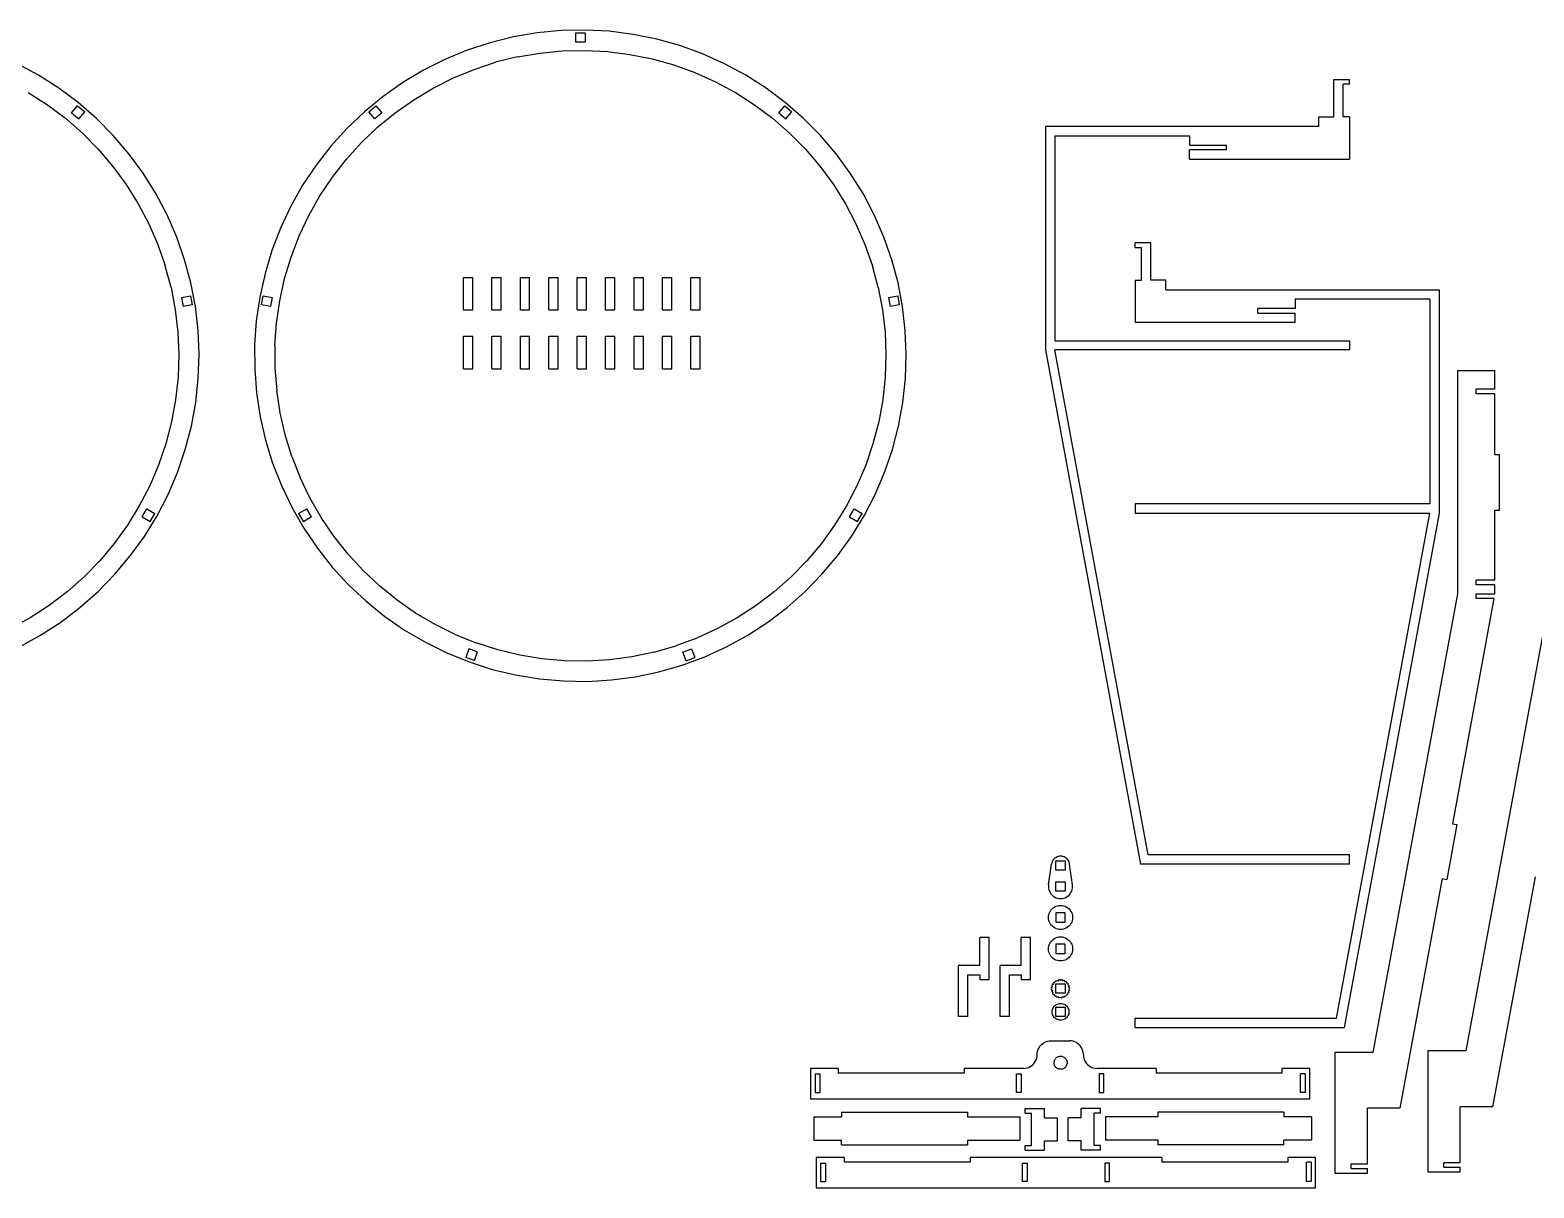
# Model space of a CAD drawing. Extents: x -761 to 761, y -265 to 265.
# Drawn here: x 218.1 to 542.1, y -174.3 to 75.2 of the extents above; entities that cross this region are included whole.
import ezdxf

# ---------------------------------------------------------------- set-up
doc = ezdxf.new("R2010")
doc.units = 0
doc.header["$MEASUREMENT"] = 0
doc.layers.get('0').update_dxf_attribs({"linetype": 'CONTINUOUS'})

msp = doc.modelspace()

# ---------------------------------------------------------------- linework, layer by layer
for p, q in [((327.37, 74.63), (322.26, 73.75)), ((332.53, 75.13), (327.37, 74.63)), ((337.72, 75.24), (332.53, 75.13)), ((335.68, 74.63), (337.68, 74.63)), ((335.68, 72.63), (335.68, 74.63)), ((337.68, 74.63), (337.68, 72.63)), ((342.9, 74.97), (337.72, 75.24)), ((348.05, 74.32), (342.9, 74.97)), ((317.22, 72.5), (312.3, 70.88)), ((322.26, 73.75), (317.22, 72.5)), ((337.68, 72.63), (335.68, 72.63)), ((353.13, 73.29), (348.05, 74.32)), ((358.13, 71.89), (353.13, 73.29)), ((363.01, 70.13), (358.13, 71.89)), ((307.5, 68.9), (302.86, 66.57)), ((312.3, 70.88), (307.5, 68.9)), ((313.81, 66.78), (318.43, 68.3)), ((323.16, 69.48), (318.43, 68.3)), ((323.16, 69.48), (327.95, 70.3)), ((327.95, 70.3), (332.79, 70.76)), ((332.79, 70.76), (337.66, 70.87)), ((337.66, 70.87), (342.51, 70.62)), ((342.51, 70.62), (347.34, 70.01)), ((347.34, 70.01), (352.11, 69.04)), ((352.11, 69.04), (356.79, 67.73)), ((367.74, 68), (363.01, 70.13)), ((219.99, 65.54), (215.43, 68)), ((224.36, 62.74), (219.99, 65.54)), ((302.86, 66.57), (298.41, 63.91)), ((304.97, 62.74), (309.32, 64.93)), ((309.32, 64.93), (313.81, 66.78)), ((356.79, 67.73), (361.37, 66.07)), ((361.37, 66.07), (365.8, 64.08)), ((372.3, 65.54), (367.74, 68)), ((376.67, 62.74), (372.3, 65.54)), ((217.77, 61.77), (221.87, 59.15)), ((228.51, 59.63), (224.36, 62.74)), ((298.41, 63.91), (294.17, 60.92)), ((300.8, 60.24), (304.97, 62.74)), ((365.8, 64.08), (370.08, 61.77)), ((370.08, 61.77), (374.18, 59.15)), ((380.82, 59.63), (376.67, 62.74)), ((498.96, 56.56), (498.96, 64.56)), ((498.96, 64.56), (502.32, 64.56)), ((502.32, 63.56), (500.96, 63.56)), ((500.96, 56.56), (500.96, 63.56)), ((502.32, 63.56), (502.32, 64.56)), ((221.87, 59.15), (225.76, 56.23)), ((227.1, 57.41), (228.39, 58.94)), ((228.39, 58.94), (229.92, 57.65)), ((232.42, 56.22), (228.51, 59.63)), ((294.17, 60.92), (290.16, 57.63)), ((291.12, 57.65), (292.65, 58.94)), ((292.65, 58.94), (293.94, 57.41)), ((296.82, 57.44), (300.8, 60.24)), ((374.18, 59.15), (378.07, 56.23)), ((379.41, 57.41), (380.7, 58.94)), ((380.7, 58.94), (382.23, 57.65)), ((384.73, 56.22), (380.82, 59.63)), ((225.76, 56.23), (229.43, 53.03)), ((227.1, 57.41), (228.63, 56.12)), ((228.63, 56.12), (229.92, 57.65)), ((236.07, 52.53), (232.42, 56.22)), ((290.16, 57.63), (286.41, 54.06)), ((292.41, 56.12), (291.12, 57.65)), ((293.94, 57.41), (292.41, 56.12)), ((293.06, 54.36), (296.82, 57.44)), ((378.07, 56.23), (381.74, 53.03)), ((379.41, 57.41), (380.94, 56.12)), ((380.94, 56.12), (382.23, 57.65)), ((388.38, 52.53), (384.73, 56.22)), ((495.75, 56.56), (498.96, 56.56)), ((495.75, 54.44), (495.75, 56.56)), ((502.32, 56.56), (500.96, 56.56)), ((502.32, 56.56), (502.32, 47.44)), ((229.43, 53.03), (232.85, 49.58)), ((239.43, 48.59), (236.07, 52.53)), ((286.41, 54.06), (282.92, 50.21)), ((289.54, 51), (293.06, 54.36)), ((381.74, 53.03), (385.16, 49.58)), ((391.75, 48.59), (388.38, 52.53)), ((495.75, 54.44), (436.88, 54.44)), ((436.88, 54.44), (436.88, 6.31)), ((438.88, 52.44), (438.88, 8.31)), ((438.88, 52.44), (467.88, 52.44)), ((467.88, 52.44), (467.88, 50.44)), ((232.85, 49.58), (236, 45.87)), ((282.92, 50.21), (279.74, 46.12)), ((286.27, 47.4), (289.54, 51)), ((385.16, 49.58), (388.32, 45.87)), ((467.88, 50.44), (475.89, 50.44)), ((475.89, 49.44), (467.88, 49.44)), ((467.88, 47.44), (467.88, 49.44)), ((475.89, 49.44), (475.89, 50.44)), ((236, 45.87), (238.88, 41.95)), ((242.5, 44.4), (239.43, 48.59)), ((279.74, 46.12), (276.86, 41.8)), ((283.28, 43.56), (286.27, 47.4)), ((388.32, 45.87), (391.19, 41.95)), ((394.81, 44.4), (391.75, 48.59)), ((467.88, 47.44), (502.32, 47.44)), ((245.24, 40), (242.5, 44.4)), ((280.58, 39.51), (283.28, 43.56)), ((397.56, 40), (394.81, 44.4)), ((238.88, 41.95), (241.45, 37.82)), ((247.66, 35.41), (245.24, 40)), ((276.86, 41.8), (274.31, 37.28)), ((278.19, 35.28), (280.58, 39.51)), ((391.19, 41.95), (393.76, 37.82)), ((399.97, 35.41), (397.56, 40)), ((241.45, 37.82), (243.72, 33.52)), ((274.31, 37.28), (272.1, 32.59)), ((393.76, 37.82), (396.03, 33.52)), ((243.72, 33.52), (245.65, 29.06)), ((249.73, 30.65), (247.66, 35.41)), ((272.1, 32.59), (270.24, 27.75)), ((276.12, 30.88), (278.19, 35.28)), ((396.03, 33.52), (397.97, 29.06)), ((402.04, 30.65), (399.97, 35.41)), ((251.44, 25.76), (249.73, 30.65)), ((274.38, 26.34), (276.12, 30.88)), ((403.75, 25.76), (402.04, 30.65)), ((456.19, 28.38), (456.19, 29.38)), ((459.56, 29.38), (456.19, 29.38)), ((459.56, 21.38), (459.56, 29.38)), ((245.65, 29.06), (247.26, 24.47)), ((270.24, 27.75), (268.75, 22.78)), ((272.98, 21.68), (274.38, 26.34)), ((397.97, 29.06), (399.57, 24.47)), ((456.19, 28.38), (457.56, 28.38)), ((457.56, 21.38), (457.56, 28.38)), ((248.52, 19.77), (247.26, 24.47)), ((252.78, 20.75), (251.44, 25.76)), ((268.75, 22.78), (267.62, 17.72)), ((400.83, 19.77), (399.57, 24.47)), ((405.1, 20.75), (403.75, 25.76)), ((248.52, 19.77), (249.43, 14.99)), ((253.75, 15.65), (252.78, 20.75)), ((271.93, 16.93), (272.98, 21.68)), ((311.5, 21.94), (313.5, 21.94)), ((311.5, 14.94), (311.5, 21.94)), ((313.5, 14.94), (313.5, 21.94)), ((317.62, 14.94), (317.62, 21.94)), ((317.62, 21.94), (319.62, 21.94)), ((319.62, 14.94), (319.62, 21.94)), ((323.75, 21.94), (325.75, 21.94)), ((323.75, 14.94), (323.75, 21.94)), ((325.75, 14.94), (325.75, 21.94)), ((329.87, 14.94), (329.87, 21.94)), ((329.87, 21.94), (331.87, 21.94)), ((331.87, 14.94), (331.87, 21.94)), ((336, 21.94), (338, 21.94)), ((336, 14.94), (336, 21.94)), ((338, 14.94), (338, 21.94)), ((342.12, 21.94), (344.12, 21.94)), ((342.12, 14.94), (342.12, 21.94)), ((344.12, 14.94), (344.12, 21.94)), ((348.25, 21.94), (350.25, 21.94)), ((348.25, 14.94), (348.25, 21.94)), ((350.25, 14.94), (350.25, 21.94)), ((354.37, 21.94), (356.37, 21.94)), ((354.37, 14.94), (354.37, 21.94)), ((356.37, 14.94), (356.37, 21.94)), ((360.5, 21.94), (362.5, 21.94)), ((360.5, 14.94), (360.5, 21.94)), ((362.5, 14.94), (362.5, 21.94)), ((400.83, 19.77), (401.74, 14.99)), ((406.07, 15.65), (405.1, 20.75)), ((456.19, 21.38), (456.19, 12.25)), ((456.19, 21.38), (457.56, 21.38)), ((462.76, 21.38), (459.56, 21.38)), ((462.76, 19.25), (462.76, 21.38)), ((250.75, 17.65), (252.72, 18)), ((250.75, 17.65), (251.09, 15.68)), ((252.72, 18), (253.06, 16.03)), ((267.62, 17.72), (266.88, 12.58)), ((267.98, 16.01), (268.32, 17.98)), ((268.32, 17.98), (270.29, 17.64)), ((270.29, 17.64), (269.95, 15.67)), ((271.23, 12.12), (271.93, 16.93)), ((403.06, 17.65), (405.03, 18)), ((403.06, 17.65), (403.4, 15.68)), ((405.03, 18), (405.37, 16.03)), ((462.76, 19.25), (521.64, 19.25)), ((519.64, 17.25), (490.64, 17.25)), ((490.64, 17.25), (490.64, 15.25)), ((519.64, 17.25), (519.64, -26.87)), ((521.64, 19.25), (521.64, -28.87)), ((249.43, 14.99), (249.99, 10.16)), ((253.06, 16.03), (251.09, 15.68)), ((254.35, 10.5), (253.75, 15.65)), ((269.95, 15.67), (267.98, 16.01)), ((311.5, 14.94), (313.5, 14.94)), ((317.62, 14.94), (319.62, 14.94)), ((323.75, 14.94), (325.75, 14.94)), ((329.87, 14.94), (331.87, 14.94)), ((336, 14.94), (338, 14.94)), ((342.12, 14.94), (344.12, 14.94)), ((348.25, 14.94), (350.25, 14.94)), ((354.37, 14.94), (356.37, 14.94)), ((360.5, 14.94), (362.5, 14.94)), ((401.74, 14.99), (402.3, 10.16)), ((405.37, 16.03), (403.4, 15.68)), ((406.66, 10.5), (406.07, 15.65)), ((490.64, 15.25), (482.63, 15.25)), ((482.63, 14.25), (482.63, 15.25)), ((482.63, 14.25), (490.64, 14.25)), ((490.64, 12.25), (490.64, 14.25)), ((249.99, 10.16), (250.18, 5.3)), ((254.56, 5.31), (254.35, 10.5)), ((266.88, 12.58), (266.51, 7.41)), ((270.88, 7.26), (271.23, 12.12)), ((402.3, 10.16), (402.5, 5.3)), ((406.87, 5.31), (406.66, 10.5)), ((490.64, 12.25), (456.19, 12.25)), ((266.51, 7.41), (266.53, 2.22)), ((270.88, 7.26), (270.9, 2.4)), ((311.5, 2.28), (311.5, 9.28)), ((311.5, 9.28), (313.5, 9.28)), ((313.5, 2.28), (313.5, 9.28)), ((317.62, 9.28), (319.62, 9.28)), ((317.62, 2.28), (317.62, 9.28)), ((319.62, 2.28), (319.62, 9.28)), ((323.75, 9.28), (325.75, 9.28)), ((323.75, 2.28), (323.75, 9.28)), ((325.75, 2.28), (325.75, 9.28)), ((329.87, 9.28), (331.87, 9.28)), ((329.87, 2.28), (329.87, 9.28)), ((331.87, 2.28), (331.87, 9.28)), ((336, 2.28), (336, 9.28)), ((336, 9.28), (338, 9.28)), ((338, 2.28), (338, 9.28)), ((342.12, 2.28), (342.12, 9.28)), ((342.12, 9.28), (344.12, 9.28)), ((344.12, 2.28), (344.12, 9.28)), ((348.25, 2.28), (348.25, 9.28)), ((348.25, 9.28), (350.25, 9.28)), ((350.25, 2.28), (350.25, 9.28)), ((354.37, 9.28), (356.37, 9.28)), ((354.37, 2.28), (354.37, 9.28)), ((356.37, 2.28), (356.37, 9.28)), ((360.5, 2.28), (360.5, 9.28)), ((360.5, 9.28), (362.5, 9.28)), ((362.5, 2.28), (362.5, 9.28)), ((438.88, 8.31), (502.32, 8.31)), ((502.32, 8.31), (502.32, 6.31)), ((250.18, 5.3), (250.02, 0.44)), ((254.38, 0.13), (254.56, 5.31)), ((402.5, 5.3), (402.33, 0.44)), ((406.7, 0.13), (406.87, 5.31)), ((436.88, 6.31), (457.33, -104.51)), ((502.32, 6.31), (438.88, 6.31)), ((458.96, -102.51), (438.88, 6.31)), ((250.02, 0.44), (249.5, -4.4)), ((253.83, -5.03), (254.38, 0.13)), ((266.53, 2.22), (266.93, -2.95)), ((270.9, 2.4), (271.28, -2.45)), ((311.5, 2.28), (313.5, 2.28)), ((317.62, 2.28), (319.62, 2.28)), ((323.75, 2.28), (325.75, 2.28)), ((329.87, 2.28), (331.87, 2.28)), ((336, 2.28), (338, 2.28)), ((342.12, 2.28), (344.12, 2.28)), ((348.25, 2.28), (350.25, 2.28)), ((354.37, 2.28), (356.37, 2.28)), ((360.5, 2.28), (362.5, 2.28)), ((402.33, 0.44), (401.81, -4.4)), ((406.14, -5.03), (406.7, 0.13)), ((525.64, 1.86), (533.65, 1.86)), ((525.64, 1.86), (525.64, -46.27)), ((533.65, -2.14), (533.65, 1.86)), ((266.93, -2.95), (267.72, -8.08)), ((272.01, -7.26), (271.28, -2.45)), ((529.65, -3.14), (529.65, -2.14)), ((533.65, -2.14), (529.65, -2.14)), ((533.65, -3.14), (529.65, -3.14)), ((533.65, -16.2), (533.65, -3.14)), ((249.5, -4.4), (248.62, -9.18)), ((252.89, -10.13), (253.83, -5.03)), ((401.81, -4.4), (400.94, -9.18)), ((405.2, -10.13), (406.14, -5.03)), ((248.62, -9.18), (247.39, -13.89)), ((267.72, -8.08), (268.87, -13.13)), ((273.1, -12), (272.01, -7.26)), ((400.94, -9.18), (399.71, -13.89)), ((251.58, -15.15), (252.89, -10.13)), ((274.53, -16.64), (273.1, -12)), ((403.89, -15.15), (405.2, -10.13)), ((247.39, -13.89), (245.82, -18.49)), ((249.91, -20.06), (251.58, -15.15)), ((268.87, -13.13), (270.4, -18.09)), ((399.71, -13.89), (398.14, -18.49)), ((402.22, -20.06), (403.89, -15.15)), ((245.82, -18.49), (243.91, -22.96)), ((270.4, -18.09), (272.3, -22.92)), ((274.53, -16.64), (276.31, -21.17)), ((398.14, -18.49), (396.23, -22.96)), ((533.65, -16.2), (534.65, -16.2)), ((534.65, -28.2), (534.65, -16.2)), ((247.87, -24.83), (249.91, -20.06)), ((278.41, -25.56), (276.31, -21.17)), ((400.18, -24.83), (402.22, -20.06)), ((243.91, -22.96), (241.68, -27.29)), ((245.49, -29.44), (247.87, -24.83)), ((272.3, -22.92), (274.54, -27.59)), ((280.83, -29.78), (278.41, -25.56)), ((396.23, -22.96), (393.99, -27.29)), ((397.8, -29.44), (400.18, -24.83)), ((241.68, -27.29), (239.14, -31.43)), ((242.32, -29.66), (243.32, -27.93)), ((243.32, -27.93), (245.05, -28.94)), ((244.05, -30.67), (245.05, -28.94)), ((274.54, -27.59), (277.12, -32.09)), ((276, -28.96), (277.73, -27.95)), ((276, -28.96), (277.01, -30.69)), ((278.74, -29.68), (277.73, -27.95)), ((393.99, -27.29), (391.45, -31.43)), ((394.63, -29.66), (395.63, -27.93)), ((395.63, -27.93), (397.36, -28.94)), ((396.36, -30.67), (397.36, -28.94)), ((456.19, -26.87), (456.19, -28.87)), ((519.64, -26.87), (456.19, -26.87)), ((456.19, -28.87), (519.64, -28.87)), ((499.56, -137.69), (519.64, -28.87)), ((521.64, -28.87), (501.19, -139.69)), ((533.65, -43.27), (533.65, -28.2)), ((533.65, -28.2), (534.65, -28.2)), ((239.14, -31.43), (236.29, -35.37)), ((242.32, -29.66), (244.05, -30.67)), ((242.77, -33.85), (245.49, -29.44)), ((278.74, -29.68), (277.01, -30.69)), ((277.12, -32.09), (280.03, -36.39)), ((283.56, -33.81), (280.83, -29.78)), ((391.45, -31.43), (388.6, -35.37)), ((394.63, -29.66), (396.36, -30.67)), ((395.09, -33.85), (397.8, -29.44)), ((236.29, -35.37), (233.16, -39.1)), ((239.74, -38.06), (242.77, -33.85)), ((286.57, -37.62), (283.56, -33.81)), ((388.6, -35.37), (385.47, -39.1)), ((392.05, -38.06), (395.09, -33.85)), ((236.4, -42.03), (239.74, -38.06)), ((280.03, -36.39), (283.24, -40.46)), ((289.86, -41.2), (286.57, -37.62)), ((388.71, -42.03), (392.05, -38.06)), ((233.16, -39.1), (229.77, -42.58)), ((232.78, -45.75), (236.4, -42.03)), ((283.24, -40.46), (286.75, -44.28)), ((293.41, -44.53), (289.86, -41.2)), ((385.47, -39.1), (382.08, -42.58)), ((385.09, -45.75), (388.71, -42.03)), ((226.12, -45.8), (229.77, -42.58)), ((286.75, -44.28), (290.53, -47.83)), ((297.19, -47.59), (293.41, -44.53)), ((378.43, -45.8), (382.08, -42.58)), ((529.65, -44.27), (529.65, -43.27)), ((533.65, -43.27), (529.65, -43.27)), ((533.65, -44.27), (529.65, -44.27)), ((533.65, -46.27), (533.65, -44.27)), ((226.12, -45.8), (222.25, -48.75)), ((228.9, -49.18), (232.78, -45.75)), ((290.53, -47.83), (294.57, -51.09)), ((301.19, -50.37), (297.19, -47.59)), ((378.43, -45.8), (374.56, -48.75)), ((381.21, -49.18), (385.09, -45.75)), ((525.64, -46.27), (507.4, -145.08)), ((533.46, -47.27), (524.51, -95.78)), ((545.63, -45.94), (527.39, -144.75)), ((529.65, -47.27), (529.65, -46.27)), ((529.65, -46.27), (533.65, -46.27)), ((533.46, -47.27), (529.65, -47.27)), ((218.17, -51.4), (213.91, -53.74)), ((222.25, -48.75), (218.17, -51.4)), ((224.77, -52.32), (228.9, -49.18)), ((294.57, -51.09), (298.83, -54.05)), ((305.38, -52.83), (301.19, -50.37)), ((370.48, -51.4), (366.22, -53.74)), ((374.56, -48.75), (370.48, -51.4)), ((377.08, -52.32), (381.21, -49.18)), ((220.42, -55.15), (224.77, -52.32)), ((298.83, -54.05), (303.3, -56.68)), ((309.74, -54.99), (305.38, -52.83)), ((309.74, -54.99), (314.25, -56.81)), ((366.22, -53.74), (361.8, -55.76)), ((372.73, -55.15), (377.08, -52.32)), ((215.87, -57.65), (220.42, -55.15)), ((303.3, -56.68), (307.95, -58.98)), ((312.66, -58.08), (311.98, -59.96)), ((314.54, -58.76), (312.66, -58.08)), ((318.88, -58.3), (314.25, -56.81)), ((323.61, -59.44), (318.88, -58.3)), ((352.56, -58.8), (357.23, -57.45)), ((361.8, -55.76), (357.23, -57.45)), ((358.76, -58.78), (360.64, -58.1)), ((360.64, -58.1), (361.32, -59.98)), ((363.46, -59.81), (368.18, -57.65)), ((368.18, -57.65), (372.73, -55.15)), ((307.95, -58.98), (312.76, -60.92)), ((313.86, -60.64), (311.98, -59.96)), ((312.76, -60.92), (317.7, -62.51)), ((313.86, -60.64), (314.54, -58.76)), ((328.41, -60.23), (323.61, -59.44)), ((333.26, -60.66), (328.41, -60.23)), ((338.12, -60.73), (333.26, -60.66)), ((342.98, -60.44), (338.12, -60.73)), ((347.8, -59.8), (342.98, -60.44)), ((352.56, -58.8), (347.8, -59.8)), ((358.6, -61.61), (363.46, -59.81)), ((359.44, -60.66), (358.76, -58.78)), ((359.44, -60.66), (361.32, -59.98)), ((317.7, -62.51), (322.74, -63.72)), ((322.74, -63.72), (327.86, -64.56)), ((327.86, -64.56), (333.03, -65.02)), ((343.4, -64.8), (348.54, -64.11)), ((348.54, -64.11), (353.61, -63.04)), ((353.61, -63.04), (358.6, -61.61)), ((333.03, -65.02), (338.22, -65.1)), ((338.22, -65.1), (343.4, -64.8)), ((525.49, -95.96), (523.32, -107.76)), ((524.51, -95.78), (525.49, -95.96)), ((438.55, -103.55), (438.41, -103.77)), ((438.72, -103.36), (438.55, -103.55)), ((438.91, -103.19), (438.72, -103.36)), ((439.13, -103.04), (438.91, -103.19)), ((439.36, -102.93), (439.13, -103.04)), ((439.6, -102.85), (439.36, -102.93)), ((439.85, -102.8), (439.6, -102.85)), ((440.11, -102.78), (439.85, -102.8)), ((440.37, -102.8), (440.11, -102.78)), ((440.62, -102.85), (440.37, -102.8)), ((440.86, -102.93), (440.62, -102.85)), ((441.09, -103.04), (440.86, -102.93)), ((441.31, -103.19), (441.09, -103.04)), ((441.5, -103.36), (441.31, -103.19)), ((441.67, -103.55), (441.5, -103.36)), ((441.82, -103.77), (441.67, -103.55)), ((502.32, -102.51), (458.96, -102.51)), ((502.32, -104.51), (502.32, -102.51)), ((437.54, -108.97), (438.16, -104.49)), ((438.21, -104.24), (438.16, -104.49)), ((438.29, -104), (438.21, -104.24)), ((438.41, -103.77), (438.29, -104)), ((439.11, -103.75), (441.11, -103.75)), ((439.11, -105.75), (439.11, -103.75)), ((441.11, -105.75), (439.11, -105.75)), ((441.11, -103.75), (441.11, -105.75)), ((441.93, -104), (441.82, -103.77)), ((442.01, -104.24), (441.93, -104)), ((442.06, -104.49), (442.01, -104.24)), ((442.68, -108.97), (442.06, -104.49)), ((502.32, -104.51), (457.33, -104.51)), ((437.54, -108.97), (437.52, -109.31)), ((437.52, -109.31), (437.54, -109.65)), ((437.54, -109.65), (437.61, -109.98)), ((437.61, -109.98), (437.71, -110.3)), ((439.11, -110.31), (439.11, -108.31)), ((439.11, -108.31), (441.11, -108.31)), ((441.11, -108.31), (441.11, -110.31)), ((442.51, -110.3), (442.62, -109.98)), ((442.62, -109.98), (442.68, -109.65)), ((442.7, -109.31), (442.68, -108.97)), ((442.68, -109.65), (442.7, -109.31)), ((522.33, -107.58), (513.19, -157.09)), ((522.33, -107.58), (523.32, -107.76)), ((542.32, -107.25), (533.18, -156.76)), ((437.71, -110.3), (437.86, -110.61)), ((437.86, -110.61), (438.05, -110.89)), ((438.05, -110.89), (438.28, -111.15)), ((438.28, -111.15), (438.53, -111.37)), ((438.53, -111.37), (438.81, -111.56)), ((438.81, -111.56), (439.12, -111.71)), ((441.11, -110.31), (439.11, -110.31)), ((439.12, -111.71), (439.44, -111.82)), ((439.44, -111.82), (439.77, -111.88)), ((439.77, -111.88), (440.11, -111.91)), ((440.11, -111.91), (440.45, -111.88)), ((440.45, -111.88), (440.78, -111.82)), ((440.78, -111.82), (441.1, -111.71)), ((441.1, -111.71), (441.41, -111.56)), ((441.41, -111.56), (441.69, -111.37)), ((441.69, -111.37), (441.94, -111.15)), ((441.94, -111.15), (442.17, -110.89)), ((442.17, -110.89), (442.36, -110.61)), ((442.36, -110.61), (442.51, -110.3)), ((437.52, -115.97), (437.54, -115.63)), ((437.54, -116.31), (437.52, -115.97)), ((437.54, -115.63), (437.61, -115.3)), ((437.61, -116.64), (437.54, -116.31)), ((437.61, -115.3), (437.71, -114.98)), ((437.71, -114.98), (437.86, -114.67)), ((437.86, -114.67), (438.05, -114.39)), ((438.05, -114.39), (438.28, -114.14)), ((438.28, -114.14), (438.53, -113.91)), ((438.53, -113.91), (438.81, -113.73)), ((438.81, -113.73), (439.12, -113.57)), ((439.11, -114.97), (439.11, -116.97)), ((441.11, -114.97), (439.11, -114.97)), ((439.12, -113.57), (439.44, -113.47)), ((439.44, -113.47), (439.77, -113.4)), ((439.77, -113.4), (440.11, -113.38)), ((440.11, -113.38), (440.45, -113.4)), ((440.45, -113.4), (440.78, -113.47)), ((440.78, -113.47), (441.1, -113.57)), ((441.1, -113.57), (441.41, -113.73)), ((441.11, -116.97), (441.11, -114.97)), ((441.41, -113.73), (441.69, -113.91)), ((441.69, -113.91), (441.94, -114.14)), ((441.94, -114.14), (442.17, -114.39)), ((442.17, -114.39), (442.36, -114.67)), ((442.36, -114.67), (442.51, -114.98)), ((442.51, -114.98), (442.62, -115.3)), ((442.62, -115.3), (442.68, -115.63)), ((442.68, -116.31), (442.62, -116.64)), ((442.68, -115.63), (442.7, -115.97)), ((442.7, -115.97), (442.68, -116.31)), ((437.71, -116.96), (437.61, -116.64)), ((437.86, -117.27), (437.71, -116.96)), ((438.05, -117.55), (437.86, -117.27)), ((438.28, -117.81), (438.05, -117.55)), ((438.53, -118.03), (438.28, -117.81)), ((438.81, -118.22), (438.53, -118.03)), ((439.12, -118.37), (438.81, -118.22)), ((439.11, -116.97), (441.11, -116.97)), ((439.44, -118.48), (439.12, -118.37)), ((439.77, -118.54), (439.44, -118.48)), ((440.11, -118.56), (439.77, -118.54)), ((440.45, -118.54), (440.11, -118.56)), ((440.78, -118.48), (440.45, -118.54)), ((441.1, -118.37), (440.78, -118.48)), ((441.41, -118.22), (441.1, -118.37)), ((441.69, -118.03), (441.41, -118.22)), ((441.94, -117.81), (441.69, -118.03)), ((442.17, -117.55), (441.94, -117.81)), ((442.36, -117.27), (442.17, -117.55)), ((442.51, -116.96), (442.36, -117.27)), ((442.62, -116.64), (442.51, -116.96)), ((422.73, -126.31), (422.73, -120.31)), ((424.73, -120.31), (422.73, -120.31)), ((424.73, -129.31), (424.73, -120.31)), ((431.66, -126.31), (431.66, -120.31)), ((433.66, -120.31), (431.66, -120.31)), ((433.66, -129.31), (433.66, -120.31)), ((437.52, -122.75), (437.54, -122.41)), ((437.54, -123.09), (437.52, -122.75)), ((437.54, -122.41), (437.61, -122.08)), ((437.61, -123.42), (437.54, -123.09)), ((437.61, -122.08), (437.71, -121.76)), ((437.71, -121.76), (437.86, -121.45)), ((437.86, -121.45), (438.05, -121.17)), ((438.05, -121.17), (438.28, -120.92)), ((438.28, -120.92), (438.53, -120.69)), ((438.53, -120.69), (438.81, -120.5)), ((438.81, -120.5), (439.12, -120.35)), ((441.11, -121.75), (439.11, -121.75)), ((439.11, -121.75), (439.11, -123.75)), ((439.12, -120.35), (439.44, -120.24)), ((439.44, -120.24), (439.77, -120.18)), ((439.77, -120.18), (440.11, -120.16)), ((440.11, -120.16), (440.45, -120.18)), ((440.45, -120.18), (440.78, -120.24)), ((440.78, -120.24), (441.1, -120.35)), ((441.1, -120.35), (441.41, -120.5)), ((441.11, -123.75), (441.11, -121.75)), ((441.41, -120.5), (441.69, -120.69)), ((441.69, -120.69), (441.94, -120.92)), ((441.94, -120.92), (442.17, -121.17)), ((442.17, -121.17), (442.36, -121.45)), ((442.36, -121.45), (442.51, -121.76)), ((442.51, -121.76), (442.62, -122.08)), ((442.62, -122.08), (442.68, -122.41)), ((442.68, -123.09), (442.62, -123.42)), ((442.68, -122.41), (442.7, -122.75)), ((442.7, -122.75), (442.68, -123.09)), ((422.73, -126.31), (418.16, -126.31)), ((418.16, -137.31), (418.16, -126.31)), ((427.1, -137.31), (427.1, -126.31)), ((431.66, -126.31), (427.1, -126.31)), ((437.71, -123.74), (437.61, -123.42)), ((437.86, -124.05), (437.71, -123.74)), ((438.05, -124.33), (437.86, -124.05)), ((438.28, -124.58), (438.05, -124.33)), ((438.53, -124.81), (438.28, -124.58)), ((438.81, -125), (438.53, -124.81)), ((439.12, -125.15), (438.81, -125)), ((439.11, -123.75), (441.11, -123.75)), ((439.44, -125.25), (439.12, -125.15)), ((439.77, -125.32), (439.44, -125.25)), ((440.11, -125.34), (439.77, -125.32)), ((440.45, -125.32), (440.11, -125.34)), ((440.78, -125.25), (440.45, -125.32)), ((441.1, -125.15), (440.78, -125.25)), ((441.41, -125), (441.1, -125.15)), ((441.69, -124.81), (441.41, -125)), ((441.94, -124.58), (441.69, -124.81)), ((442.17, -124.33), (441.94, -124.58)), ((442.36, -124.05), (442.17, -124.33)), ((442.51, -123.74), (442.36, -124.05)), ((442.62, -123.42), (442.51, -123.74)), ((420.16, -128.31), (422.73, -128.31)), ((420.16, -137.31), (420.16, -128.31)), ((422.73, -128.31), (422.73, -129.31)), ((422.73, -129.31), (424.73, -129.31)), ((429.1, -128.31), (431.66, -128.31)), ((429.1, -137.31), (429.1, -128.31)), ((431.66, -128.31), (431.66, -129.31)), ((431.66, -129.31), (433.66, -129.31)), ((439.38, -129.46), (439.25, -129.76)), ((439.38, -129.46), (439.68, -129.6)), ((439.68, -129.6), (439.89, -129.34)), ((440.14, -129.55), (439.89, -129.34)), ((440.41, -129.36), (440.14, -129.55)), ((440.41, -129.36), (440.6, -129.63)), ((440.91, -129.51), (440.6, -129.63)), ((440.91, -129.51), (441.03, -129.82)), ((438.1, -131.54), (438.31, -131.28)), ((438.1, -131.54), (438.36, -131.74)), ((438.38, -130.82), (438.12, -131.01)), ((438.31, -131.28), (438.12, -131.01)), ((438.36, -131.74), (438.22, -132.04)), ((438.52, -132.18), (438.22, -132.04)), ((438.57, -130.4), (438.27, -130.51)), ((438.38, -130.82), (438.27, -130.51)), ((438.47, -132.5), (438.52, -132.18)), ((438.47, -132.5), (438.79, -132.56)), ((438.87, -130.04), (438.54, -130.07)), ((438.57, -130.4), (438.54, -130.07)), ((438.83, -132.88), (438.79, -132.56)), ((438.87, -130.04), (438.92, -129.71)), ((439.25, -129.76), (438.92, -129.71)), ((439.11, -132.31), (439.11, -130.31)), ((439.11, -130.31), (441.11, -130.31)), ((441.11, -132.31), (439.11, -132.31)), ((441.35, -129.78), (441.03, -129.82)), ((441.11, -130.31), (441.11, -132.31)), ((441.31, -132.63), (441.26, -132.96)), ((441.31, -132.63), (441.64, -132.6)), ((441.35, -129.78), (441.39, -130.11)), ((441.71, -130.16), (441.39, -130.11)), ((441.61, -132.27), (441.91, -132.15)), ((441.61, -132.27), (441.64, -132.6)), ((441.71, -130.16), (441.66, -130.49)), ((441.66, -130.49), (441.96, -130.62)), ((441.8, -131.85), (442.06, -131.65)), ((441.8, -131.85), (441.91, -132.15)), ((441.82, -130.92), (441.96, -130.62)), ((442.08, -131.13), (441.82, -130.92)), ((442.08, -131.13), (441.87, -131.39)), ((441.87, -131.39), (442.06, -131.65)), ((438.32, -136.08), (438.36, -135.84)), ((438.36, -135.84), (438.44, -135.62)), ((438.44, -135.62), (438.54, -135.41)), ((438.54, -135.41), (438.67, -135.21)), ((438.67, -135.21), (438.83, -135.03)), ((438.83, -132.88), (439.15, -132.85)), ((438.83, -135.03), (439.01, -134.88)), ((439.01, -134.88), (439.21, -134.75)), ((439.11, -137.31), (439.11, -135.31)), ((439.11, -135.31), (441.11, -135.31)), ((439.27, -133.16), (439.15, -132.85)), ((439.21, -134.75), (439.42, -134.64)), ((439.27, -133.16), (439.58, -133.04)), ((439.42, -134.64), (439.64, -134.57)), ((439.77, -133.31), (439.58, -133.04)), ((439.64, -134.57), (439.87, -134.52)), ((439.77, -133.31), (440.04, -133.12)), ((439.87, -134.52), (440.11, -134.5)), ((440.04, -133.12), (440.29, -133.32)), ((440.11, -134.5), (440.35, -134.52)), ((440.5, -133.07), (440.29, -133.32)), ((440.35, -134.52), (440.58, -134.57)), ((440.8, -133.2), (440.5, -133.07)), ((440.58, -134.57), (440.8, -134.64)), ((440.8, -133.2), (440.94, -132.9)), ((440.8, -134.64), (441.02, -134.75)), ((440.94, -132.9), (441.26, -132.96)), ((441.02, -134.75), (441.21, -134.88)), ((441.11, -135.31), (441.11, -137.31)), ((441.21, -134.88), (441.39, -135.03)), ((441.39, -135.03), (441.55, -135.21)), ((441.55, -135.21), (441.68, -135.41)), ((441.68, -135.41), (441.78, -135.62)), ((441.78, -135.62), (441.86, -135.84)), ((441.86, -135.84), (441.9, -136.08)), ((420.16, -137.31), (418.16, -137.31)), ((429.1, -137.31), (427.1, -137.31)), ((438.3, -136.31), (438.32, -136.08)), ((438.32, -136.55), (438.3, -136.31)), ((438.36, -136.78), (438.32, -136.55)), ((438.44, -137.01), (438.36, -136.78)), ((438.54, -137.22), (438.44, -137.01)), ((438.67, -137.42), (438.54, -137.22)), ((438.83, -137.59), (438.67, -137.42)), ((439.01, -137.75), (438.83, -137.59)), ((439.21, -137.88), (439.01, -137.75)), ((441.11, -137.31), (439.11, -137.31)), ((439.42, -137.99), (439.21, -137.88)), ((439.64, -138.06), (439.42, -137.99)), ((439.87, -138.11), (439.64, -138.06)), ((440.11, -138.12), (439.87, -138.11)), ((440.35, -138.11), (440.11, -138.12)), ((440.58, -138.06), (440.35, -138.11)), ((440.8, -137.99), (440.58, -138.06)), ((441.02, -137.88), (440.8, -137.99)), ((441.21, -137.75), (441.02, -137.88)), ((441.39, -137.59), (441.21, -137.75)), ((441.55, -137.42), (441.39, -137.59)), ((441.68, -137.22), (441.55, -137.42)), ((441.78, -137.01), (441.68, -137.22)), ((441.86, -136.78), (441.78, -137.01)), ((441.9, -136.55), (441.86, -136.78)), ((441.9, -136.08), (441.92, -136.31)), ((441.92, -136.31), (441.9, -136.55)), ((456.19, -139.69), (456.19, -137.69)), ((456.19, -137.69), (499.56, -137.69)), ((456.19, -139.69), (501.19, -139.69)), ((435.04, -145.91), (435.09, -145.14)), ((435.09, -145.14), (435.17, -144.76)), ((435.17, -144.76), (435.3, -144.39)), ((435.3, -144.39), (435.47, -144.04)), ((435.47, -144.04), (435.68, -143.72)), ((435.68, -143.72), (435.94, -143.42)), ((435.94, -143.42), (436.23, -143.17)), ((436.23, -143.17), (436.56, -142.95)), ((436.56, -142.95), (436.9, -142.78)), ((436.9, -142.78), (437.27, -142.66)), ((437.27, -142.66), (437.65, -142.58)), ((437.65, -142.58), (438.04, -142.55)), ((438.04, -142.55), (442.03, -142.55)), ((442.42, -142.58), (442.03, -142.55)), ((442.8, -142.66), (442.42, -142.58)), ((443.17, -142.78), (442.8, -142.66)), ((443.52, -142.95), (443.17, -142.78)), ((443.84, -143.17), (443.52, -142.95)), ((444.14, -143.42), (443.84, -143.17)), ((444.39, -143.72), (444.14, -143.42)), ((444.61, -144.04), (444.39, -143.72)), ((444.78, -144.39), (444.61, -144.04)), ((444.91, -144.76), (444.78, -144.39)), ((444.98, -145.14), (444.91, -144.76)), ((444.98, -145.14), (445.03, -145.91)), ((507.4, -145.08), (499.21, -145.08)), ((499.21, -145.08), (499.21, -171.09)), ((519.19, -144.75), (519.19, -170.76)), ((527.39, -144.75), (519.19, -144.75)), ((386.23, -148.5), (386.23, -155.07)), ((392.23, -148.5), (386.23, -148.5)), ((392.23, -148.5), (392.23, -149.5)), ((432.1, -148.5), (419.34, -148.5)), ((419.34, -148.5), (419.34, -149.5)), ((432.1, -148.5), (432.48, -148.47)), ((432.48, -148.47), (432.87, -148.4)), ((432.87, -148.4), (433.23, -148.27)), ((433.23, -148.27), (433.58, -148.1)), ((433.58, -148.1), (433.91, -147.89)), ((433.91, -147.89), (434.2, -147.63)), ((434.2, -147.63), (434.46, -147.34)), ((434.46, -147.34), (434.67, -147.01)), ((434.67, -147.01), (434.84, -146.66)), ((434.84, -146.66), (434.97, -146.3)), ((434.97, -146.3), (435.04, -145.91)), ((438.7, -147.29), (438.71, -147.1)), ((438.71, -147.47), (438.7, -147.29)), ((438.74, -146.92), (438.71, -147.1)), ((438.74, -147.65), (438.71, -147.47)), ((438.74, -146.92), (438.8, -146.74)), ((438.8, -147.83), (438.74, -147.65)), ((438.8, -146.74), (438.89, -146.58)), ((438.89, -147.99), (438.8, -147.83)), ((438.99, -146.42), (438.89, -146.58)), ((438.99, -148.15), (438.89, -147.99)), ((438.99, -146.42), (439.11, -146.29)), ((439.11, -148.29), (438.99, -148.15)), ((439.25, -146.16), (439.11, -146.29)), ((439.25, -148.41), (439.11, -148.29)), ((439.25, -146.16), (439.4, -146.06)), ((439.4, -148.51), (439.25, -148.41)), ((439.57, -145.98), (439.4, -146.06)), ((439.57, -148.59), (439.4, -148.51)), ((439.57, -145.98), (439.74, -145.92)), ((439.74, -148.65), (439.57, -148.59)), ((439.74, -145.92), (439.93, -145.88)), ((439.93, -148.69), (439.74, -148.65)), ((439.93, -145.88), (440.11, -145.87)), ((440.11, -148.7), (439.93, -148.69)), ((440.11, -145.87), (440.3, -145.88)), ((440.3, -148.69), (440.11, -148.7)), ((440.48, -145.92), (440.3, -145.88)), ((440.48, -148.65), (440.3, -148.69)), ((440.48, -145.92), (440.65, -145.98)), ((440.65, -148.59), (440.48, -148.65)), ((440.65, -145.98), (440.82, -146.06)), ((440.82, -148.51), (440.65, -148.59)), ((440.82, -146.06), (440.97, -146.16)), ((440.97, -148.41), (440.82, -148.51)), ((440.97, -146.16), (441.11, -146.29)), ((441.11, -148.29), (440.97, -148.41)), ((441.23, -146.42), (441.11, -146.29)), ((441.11, -148.29), (441.23, -148.15)), ((441.34, -146.58), (441.23, -146.42)), ((441.34, -147.99), (441.23, -148.15)), ((441.34, -146.58), (441.42, -146.74)), ((441.42, -147.83), (441.34, -147.99)), ((441.42, -146.74), (441.48, -146.92)), ((441.48, -147.65), (441.42, -147.83)), ((441.48, -146.92), (441.51, -147.1)), ((441.51, -147.47), (441.48, -147.65)), ((441.51, -147.1), (441.52, -147.29)), ((441.52, -147.29), (441.51, -147.47)), ((445.03, -145.91), (445.11, -146.3)), ((445.11, -146.3), (445.23, -146.66)), ((445.23, -146.66), (445.41, -147.01)), ((445.41, -147.01), (445.62, -147.34)), ((445.62, -147.34), (445.88, -147.63)), ((445.88, -147.63), (446.17, -147.89)), ((446.17, -147.89), (446.49, -148.1)), ((446.49, -148.1), (446.84, -148.27)), ((446.84, -148.27), (447.21, -148.4)), ((447.21, -148.4), (447.59, -148.47)), ((447.59, -148.47), (447.98, -148.5)), ((460.67, -148.5), (447.98, -148.5)), ((460.67, -148.5), (460.67, -149.5)), ((493.79, -148.5), (487.79, -148.5)), ((487.79, -148.5), (487.79, -149.5)), ((493.79, -155.07), (493.79, -148.5)), ((387.23, -149.7), (387.23, -153.7)), ((387.23, -149.7), (388.23, -149.7)), ((388.23, -149.7), (388.23, -153.7)), ((419.34, -149.5), (392.23, -149.5)), ((430.61, -149.7), (431.61, -149.7)), ((430.61, -153.7), (430.61, -149.7)), ((431.61, -149.7), (431.61, -153.7)), ((448.4, -149.7), (448.4, -153.7)), ((449.4, -149.7), (448.4, -149.7)), ((449.4, -153.7), (449.4, -149.7)), ((487.79, -149.5), (460.67, -149.5)), ((491.79, -153.7), (491.79, -149.69)), ((492.79, -149.69), (491.79, -149.69)), ((492.79, -149.69), (492.79, -153.7)), ((386.23, -155.07), (493.79, -155.07)), ((387.23, -153.7), (388.23, -153.7)), ((431.61, -153.7), (430.61, -153.7)), ((448.4, -153.7), (449.4, -153.7)), ((492.79, -153.7), (491.79, -153.7)), ((392.94, -157.94), (420.05, -157.94)), ((392.94, -157.94), (392.94, -158.94)), ((420.05, -157.94), (420.05, -158.94)), ((432.51, -158.12), (432.51, -157.12)), ((432.51, -157.12), (436.67, -157.12)), ((432.51, -158.12), (433.88, -158.12)), ((433.88, -165.12), (433.88, -158.12)), ((436.67, -159.12), (436.67, -157.12)), ((448.72, -157.12), (444.57, -157.12)), ((444.57, -159.12), (444.57, -157.12)), ((448.72, -158.12), (447.36, -158.12)), ((447.36, -165.12), (447.36, -158.12)), ((448.72, -158.12), (448.72, -157.12)), ((461.06, -157.94), (461.06, -158.94)), ((488.18, -157.94), (461.06, -157.94)), ((488.18, -157.94), (488.18, -158.94)), ((506.21, -169.09), (506.21, -157.09)), ((513.19, -157.09), (506.21, -157.09)), ((526.19, -168.76), (526.19, -156.76)), ((533.18, -156.76), (526.19, -156.76)), ((386.94, -158.94), (386.94, -163.94)), ((386.94, -158.94), (392.94, -158.94)), ((420.05, -158.94), (431.33, -158.94)), ((431.33, -158.94), (431.33, -163.94)), ((436.67, -159.12), (439.46, -159.12)), ((439.46, -164.12), (439.46, -159.12)), ((441.78, -164.12), (441.78, -159.12)), ((444.57, -159.12), (441.78, -159.12)), ((461.06, -158.94), (449.79, -158.94)), ((449.79, -158.94), (449.79, -163.94)), ((494.18, -158.94), (488.18, -158.94)), ((494.18, -158.94), (494.18, -163.94)), ((386.94, -163.94), (392.94, -163.94)), ((392.94, -164.94), (392.94, -163.94)), ((392.94, -164.94), (420.05, -164.94)), ((420.05, -163.94), (431.33, -163.94)), ((420.05, -163.94), (420.05, -164.94)), ((432.51, -166.12), (432.51, -165.12)), ((432.51, -165.12), (433.88, -165.12)), ((436.67, -164.12), (439.46, -164.12)), ((436.67, -166.12), (436.67, -164.12)), ((444.57, -164.12), (441.78, -164.12)), ((444.57, -166.12), (444.57, -164.12)), ((448.72, -165.12), (447.36, -165.12)), ((448.72, -166.12), (448.72, -165.12)), ((461.06, -163.94), (449.79, -163.94)), ((461.06, -163.94), (461.06, -164.94)), ((488.18, -164.94), (461.06, -164.94)), ((488.18, -164.94), (488.18, -163.94)), ((494.18, -163.94), (488.18, -163.94)), ((393.5, -167.69), (387.5, -167.69)), ((387.5, -167.69), (387.5, -174.26)), ((393.5, -167.69), (393.5, -168.69)), ((420.61, -167.69), (420.61, -168.69)), ((461.94, -167.69), (420.61, -167.69)), ((432.51, -166.12), (436.67, -166.12)), ((448.72, -166.12), (444.57, -166.12)), ((461.94, -167.69), (461.94, -168.69)), ((495.06, -167.69), (489.06, -167.69)), ((489.06, -167.69), (489.06, -168.69)), ((495.06, -174.26), (495.06, -167.69)), ((388.5, -168.89), (389.5, -168.89)), ((388.5, -172.89), (388.5, -168.89)), ((389.5, -168.89), (389.5, -172.89)), ((420.61, -168.69), (393.5, -168.69)), ((431.89, -168.89), (432.89, -168.89)), ((431.89, -172.89), (431.89, -168.89)), ((432.89, -168.89), (432.89, -172.89)), ((449.67, -168.89), (449.67, -172.89)), ((450.67, -168.89), (449.67, -168.89)), ((450.67, -172.89), (450.67, -168.89)), ((489.06, -168.69), (461.94, -168.69)), ((494.06, -168.69), (493.06, -168.69)), ((493.06, -172.89), (493.06, -168.69)), ((494.06, -168.69), (494.06, -172.89)), ((499.21, -171.09), (506.21, -171.09)), ((502.71, -170.09), (502.71, -169.09)), ((502.71, -169.09), (506.21, -169.09)), ((502.71, -170.09), (506.21, -170.09)), ((506.21, -171.09), (506.21, -170.09)), ((519.19, -170.76), (526.19, -170.76)), ((522.69, -169.76), (522.69, -168.76)), ((522.69, -168.76), (526.19, -168.76)), ((522.69, -169.76), (526.19, -169.76)), ((526.19, -170.76), (526.19, -169.76)), ((387.5, -174.26), (495.06, -174.26)), ((388.5, -172.89), (389.5, -172.89)), ((432.89, -172.89), (431.89, -172.89)), ((449.67, -172.89), (450.67, -172.89)), ((494.06, -172.89), (493.06, -172.89))]:
    msp.add_line(p, q)

doc.saveas('drawing.dxf')
